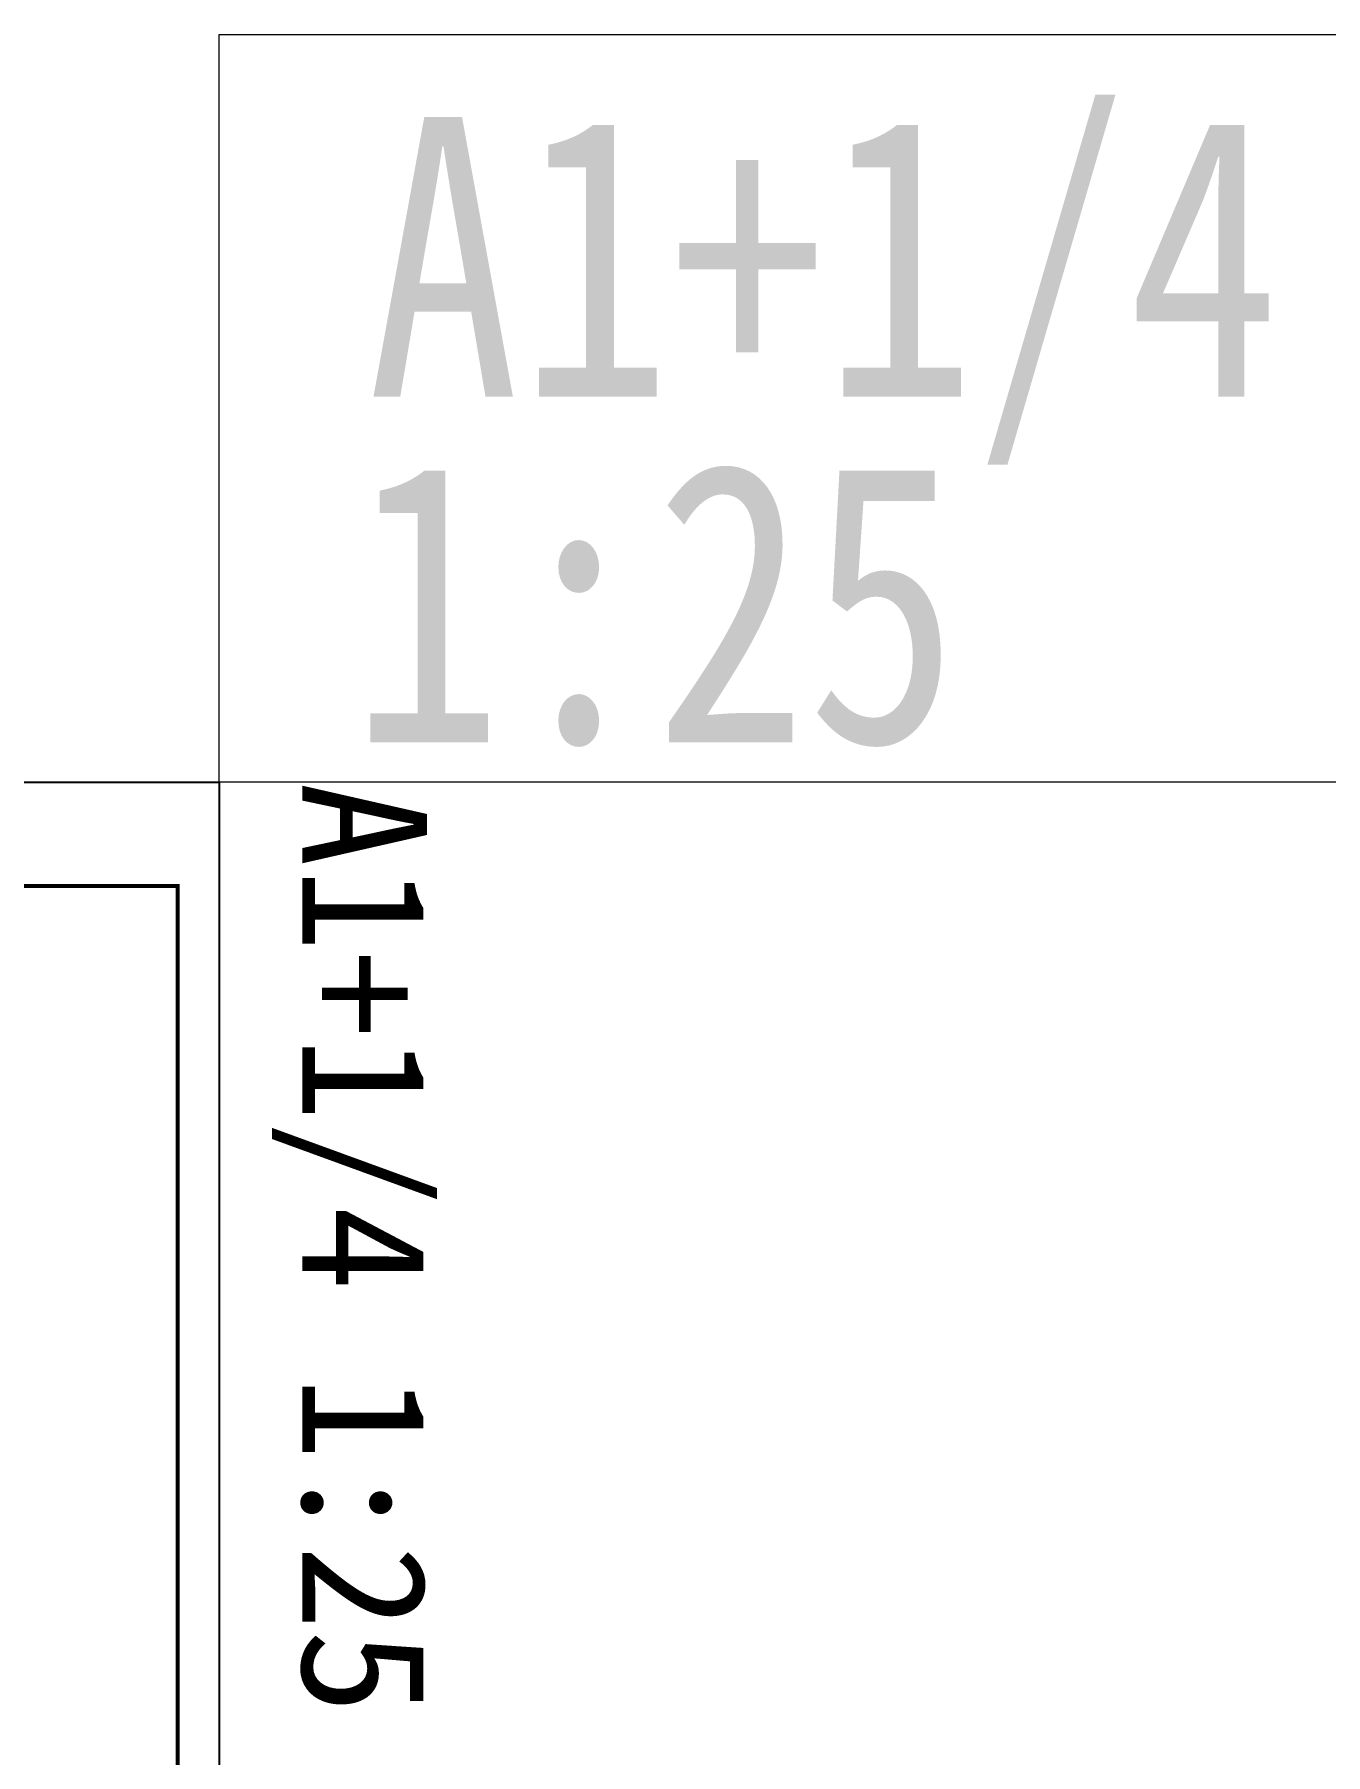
# Model space of a CAD drawing. Extents: x -1712635 to -854203, y -534641 to -21985.
# Drawn here: x -902789 to -895017, y -148735 to -138382 of the extents above; entities that cross this region are included whole.
import ezdxf

# ---------------------------------------------------------------- set-up
doc = ezdxf.new("R2010")
doc.units = 0
doc.header["$LTSCALE"] = 1000
doc.layers.get('0').update_dxf_attribs({"linetype": 'CONTINUOUS'})
doc.layers.add('yichutu', color=7, linetype='CONTINUOUS')
doc.layers.add('图框', color=9, linetype='CONTINUOUS', lineweight=18)
doc.styles.add('_TCH_LABEL', font='simhei.ttf')
doc.styles.add('黑体', font='simhei.ttf')

# ---------------------------------------------------------------- blocks, each defined once
blk = doc.blocks.new('GFDDDDRG')
at = {"layer": '图框'}
blk.add_lwpolyline([(923310, -107437), (923310, -159999), (893610, -159999), (893610, -107437)], close=True, dxfattribs=at)
blk.add_lwpolyline([(923310, -107437), (923310, -159999), (893610, -159999), (893610, -107437)], close=True, dxfattribs=at)
at = {"layer": '图框', "const_width": 50}
blk.add_lwpolyline([(894110, -159499), (922810, -159499), (922810, -108687), (894110, -108687)], close=True, dxfattribs=at)
blk = doc.blocks.new('yct-1051-594-26275-14850-25-1002.0')
at = {"layer": 'yichutu', "color": 7}
blk.add_lwpolyline([(0, 0), (0, 14850), (26275, 14850), (26275, 0)], close=True, dxfattribs=at)
at = {"layer": 'yichutu', "color": 7, "style": '_TCH_LABEL'}
blk.add_text('A1+1/4 1:25', height=750, dxfattribs=at).set_placement((0, 15350))

msp = doc.modelspace()

# ---------------------------------------------------------------- linework, layer by layer
at = {"layer": '图框', "color": 2}
msp.add_lwpolyline([(-893926.51, -142882.49), (-901676.51, -142882.49), (-901676.51, -138382.49), (-893926.51, -138382.49)], close=True, dxfattribs=at)

# ---------------------------------------------------------------- block references
at = {"xscale": 0.5, "yscale": 0.5, "zscale": 0.5}
msp.add_blockref('GFDDDDRG', (-1363331.4, -89164.01), dxfattribs=at)
at = {"layer": 'yichutu', "rotation": 270}
msp.add_blockref('yct-1051-594-26275-14850-25-1002.0', (-916526.51, -142882.49), dxfattribs=at)

# ---------------------------------------------------------------- texts
at = {"layer": '图框', "color": 2, "style": '黑体', "width": 0.8}
for s, p in [('A1+1/4', (-900786.12, -140561.8)), ('1:25', (-900885.72, -142643.32))]:
    msp.add_text(s, height=1682.363, dxfattribs=at).set_placement(p)

doc.saveas('drawing.dxf')
